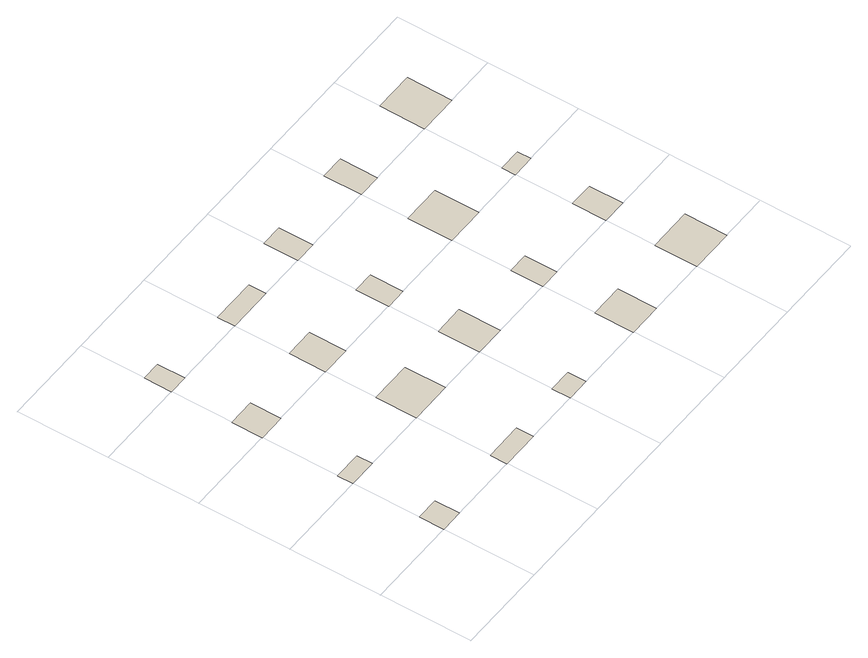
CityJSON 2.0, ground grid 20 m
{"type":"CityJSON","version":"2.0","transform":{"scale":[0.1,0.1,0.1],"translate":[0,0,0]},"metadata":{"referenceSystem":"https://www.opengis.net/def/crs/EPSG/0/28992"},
"CityObjects":{
"building1":{"type":"Building","attributes":{"roofType":"Flat","yearOfConstruction":1947,"function":"Residential","storeysAboveGround":5},"geometry":[{"type":"MultiSurface","lod":"0","boundaries":[[[0,1,2,3]]]}]},
"building2":{"type":"Building","attributes":{"roofType":"Flat","yearOfConstruction":1956,"function":"Industrial","storeysAboveGround":4},"geometry":[{"type":"MultiSurface","lod":"0","boundaries":[[[4,5,6,7]]]}]},
"building3":{"type":"Building","attributes":{"roofType":"Flat","yearOfConstruction":1947,"function":"Residential","storeysAboveGround":4},"geometry":[{"type":"MultiSurface","lod":"0","boundaries":[[[8,9,10,11]]]}]},
"building4":{"type":"Building","attributes":{"roofType":"Flat","yearOfConstruction":1996,"function":"Residential","storeysAboveGround":2},"geometry":[{"type":"MultiSurface","lod":"0","boundaries":[[[12,13,14,15]]]}]},
"building5":{"type":"Building","attributes":{"roofType":"Flat","yearOfConstruction":1986,"function":"Residential","storeysAboveGround":4},"geometry":[{"type":"MultiSurface","lod":"0","boundaries":[[[16,17,18,19]]]}]},
"building6":{"type":"Building","attributes":{"roofType":"Flat","yearOfConstruction":1947,"function":"Residential","storeysAboveGround":4},"geometry":[{"type":"MultiSurface","lod":"0","boundaries":[[[20,21,22,23]]]}]},
"building7":{"type":"Building","attributes":{"roofType":"Shed","yearOfConstruction":1989,"function":"Residential","storeysAboveGround":2},"geometry":[{"type":"MultiSurface","lod":"0","boundaries":[[[24,25,26,27]]]}]},
"building8":{"type":"Building","attributes":{"roofType":"Flat","yearOfConstruction":2010,"function":"Residential","storeysAboveGround":5},"geometry":[{"type":"MultiSurface","lod":"0","boundaries":[[[28,29,30,31]]]}]},
"building9":{"type":"Building","attributes":{"roofType":"Flat","yearOfConstruction":1957,"function":"Residential","storeysAboveGround":4},"geometry":[{"type":"MultiSurface","lod":"0","boundaries":[[[32,33,34,35]]]}]},
"building10":{"type":"Building","attributes":{"roofType":"Shed","yearOfConstruction":1990,"function":"Residential","storeysAboveGround":3},"geometry":[{"type":"MultiSurface","lod":"0","boundaries":[[[36,37,38,39]]]}]},
"building11":{"type":"Building","attributes":{"roofType":"Pyramidal","yearOfConstruction":1985,"function":"Residential","storeysAboveGround":2},"geometry":[{"type":"MultiSurface","lod":"0","boundaries":[[[40,41,42,43]]]}]},
"building12":{"type":"Building","attributes":{"roofType":"Flat","yearOfConstruction":1953,"function":"Industrial","storeysAboveGround":4},"geometry":[{"type":"MultiSurface","lod":"0","boundaries":[[[44,45,46,47]]]}]},
"building13":{"type":"Building","attributes":{"roofType":"Hipped","yearOfConstruction":1945,"function":"Residential","storeysAboveGround":1},"geometry":[{"type":"MultiSurface","lod":"0","boundaries":[[[48,49,50,51]]]}]},
"building14":{"type":"Building","attributes":{"roofType":"Gabled","yearOfConstruction":1948,"function":"Residential","storeysAboveGround":1},"geometry":[{"type":"MultiSurface","lod":"0","boundaries":[[[52,53,54,55]]]}]},
"building15":{"type":"Building","attributes":{"roofType":"Flat","yearOfConstruction":1975,"function":"Residential","storeysAboveGround":5},"geometry":[{"type":"MultiSurface","lod":"0","boundaries":[[[56,57,58,59]]]}]},
"building16":{"type":"Building","attributes":{"roofType":"Flat","yearOfConstruction":1963,"function":"Residential","storeysAboveGround":5},"geometry":[{"type":"MultiSurface","lod":"0","boundaries":[[[60,61,62,63]]]}]},
"building17":{"type":"Building","attributes":{"roofType":"Shed","yearOfConstruction":1980,"function":"Residential","storeysAboveGround":2},"geometry":[{"type":"MultiSurface","lod":"0","boundaries":[[[64,65,66,67]]]}]},
"building18":{"type":"Building","attributes":{"roofType":"Gabled","yearOfConstruction":1967,"function":"Residential","storeysAboveGround":1},"geometry":[{"type":"MultiSurface","lod":"0","boundaries":[[[68,69,70,71]]]}]},
"building19":{"type":"Building","attributes":{"roofType":"Gabled","yearOfConstruction":1971,"function":"Residential","storeysAboveGround":3},"geometry":[{"type":"MultiSurface","lod":"0","boundaries":[[[72,73,74,75]]]}]},
"building20":{"type":"Building","attributes":{"roofType":"Shed","yearOfConstruction":1994,"function":"Residential","storeysAboveGround":2},"geometry":[{"type":"MultiSurface","lod":"0","boundaries":[[[76,77,78,79]]]}]}
},
"vertices":[
[50,0,0],[50,54,0],[0,54,0],[0,0,0],
[61,200,0],[61,234,0],[0,234,0],[0,200,0],
[59,400,0],[59,467,0],[0,467,0],[0,400,0],
[42,600,0],[42,660,0],[0,660,0],[0,600,0],
[283,0,0],[283,37,0],[200,37,0],[200,0,0],
[292,200,0],[292,289,0],[200,289,0],[200,200,0],
[264,400,0],[264,480,0],[200,480,0],[200,400,0],
[450,0,0],[450,40,0],[400,40,0],[400,0,0],
[299,600,0],[299,638,0],[200,638,0],[200,600,0],
[466,200,0],[466,291,0],[400,291,0],[400,200,0],
[445,400,0],[445,472,0],[400,472,0],[400,400,0],
[447,600,0],[447,675,0],[400,675,0],[400,600,0],
[673,0,0],[673,85,0],[600,85,0],[600,0,0],
[644,200,0],[644,270,0],[600,270,0],[600,200,0],
[685,400,0],[685,497,0],[600,497,0],[600,400,0],
[651,600,0],[651,682,0],[600,682,0],[600,600,0],
[895,0,0],[895,92,0],[800,92,0],[800,0,0],
[853,200,0],[853,274,0],[800,274,0],[800,200,0],
[849,400,0],[849,430,0],[800,430,0],[800,400,0],
[887,600,0],[887,699,0],[800,699,0],[800,600,0]
]}
